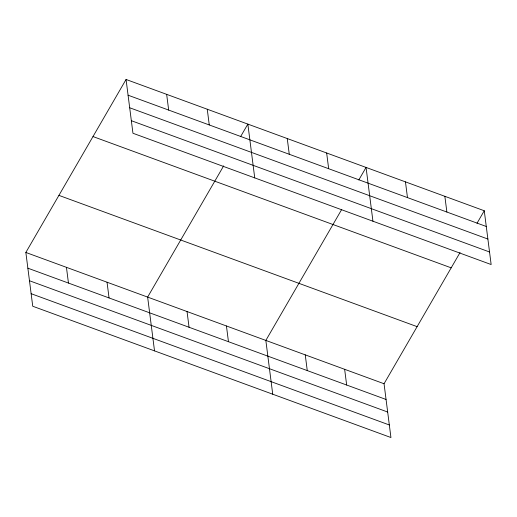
<?xml version="1.0" encoding="UTF-8"?>
<svg xmlns="http://www.w3.org/2000/svg" width="517" height="517" viewBox="0 0 517 517"><rect width="100%" height="100%" fill="white"/><g stroke="black" fill="none" stroke-linecap="round" stroke-linejoin="round"><path stroke-width="0.78" d="M460.059 252.522L384.047 383.743L390.936 437.531L32.739 306.245L25.85 252.458L126.064 79.469L484.261 210.755L491.15 264.542L132.953 133.257L126.064 79.469M223.654 165.879L147.636 297.094L154.525 350.881M240.592 136.637L247.85 124.106L254.739 177.893M341.453 209.896L265.841 340.419L272.73 394.206M358.798 179.961L366.055 167.43L372.944 221.218M476.997 223.286L484.261 210.755M128.08 95.199L486.271 226.478M129.689 107.756L487.88 239.041M131.344 120.7L489.541 251.979M92.995 136.559L451.186 267.838M58.919 195.374L417.116 326.654M25.85 252.458L384.047 383.743M27.866 268.181L386.063 399.467M29.475 280.744L387.672 412.03M31.13 293.688L389.327 424.968M444.859 196.311L446.875 212.035M405.457 181.874L407.474 197.597M326.654 152.987L328.67 168.716M344.645 369.3L346.661 385.023M287.252 138.55L289.268 154.273M305.243 354.856L307.26 370.586M207.252 109.229L209.269 124.952M226.44 325.975L228.456 341.698M166.661 94.352L168.671 110.076M187.038 311.538L189.054 327.261M107.038 282.217L109.055 297.941M66.447 267.334L68.457 283.064"/></g></svg>
